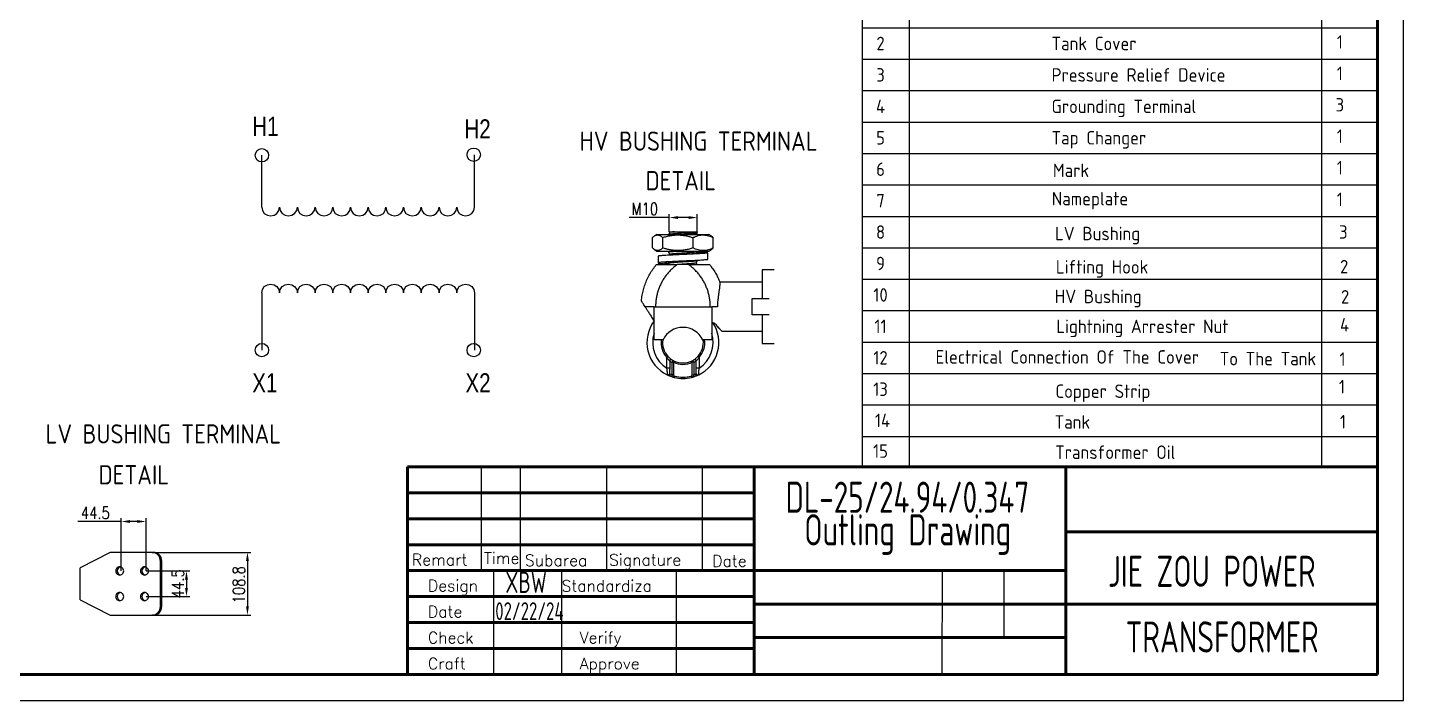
# Model space of a CAD drawing. Header units: millimetres. Extents: x 119255 to 140443, y -8485 to -5380.
# Drawn here: x 120655 to 123044, y -8474 to -7305 of the extents above; entities that cross this region are included whole.
import ezdxf
from ezdxf.enums import TextEntityAlignment as Align

# ---------------------------------------------------------------- set-up
doc = ezdxf.new("R2010")
doc.units = ezdxf.units.MM
doc.header["$LTSCALE"] = 3
for name, color, linetype in [('A', 3, 'Continuous'), ('S', 254, 'Continuous'), ('几何体', 7, 'Continuous')]:
    doc.layers.add(name, color=color, linetype=linetype)
doc.layers.add('标注、文本', color=3, linetype='Continuous', lineweight=25)
doc.layers.add('粗实线', color=4, linetype='Continuous', lineweight=53)
doc.styles.add('pdm', font='gbenor.shx', dxfattribs={"width": 0.8, "bigfont": 'gbhzfs.shx'})
doc.styles.add('ST_WIN', font='isocp2.shx', dxfattribs={"bigfont": 'hzdxfst.shx'})
doc.styles.get("Standard").update_dxf_attribs({"font": 'txt', "bigfont": 'gbcbig.shx'})
doc.styles.add('TH_GBDIM', font='romans.shx', dxfattribs={"width": 0.8, "bigfont": 'gbcbig.shx'})
doc.dimstyles.new('TH_GBDIM1', dxfattribs={"dimscale": 3, "dimtxt": 3.5, "dimasz": 2.5, "dimexe": 2, "dimexo": 0, "dimgap": 1.5, "dimtad": 1, "dimdec": 1, "dimzin": 0, "dimdsep": 46, "dimtxsty": 'TH_GBDIM', "dimcen": 2.5, "dimclrd": 3, "dimclre": 256, "dimclrt": 2, "dimadec": 0, "dimazin": 0, "dimtfac": 0.714286, "dimtdec": 1, "dimtmove": 0, "dimatfit": 3, "dimfxl": 0, "dimtzin": 0, "dimlwd": -1, "dimlwe": -1, "dimarcsym": 0})

# ---------------------------------------------------------------- blocks, each defined once
blk = doc.blocks.new('*D105')
at = {"layer": 'Defpoints', "color": 0}
for p in [(121769.1, -7635.2), (121769.1, -7659.8), (121817.7, -7659.8)]:
    blk.add_point(p, dxfattribs=at)
at = {"layer": '标注、文本', "color": 3}
for p, q in [((121769.1, -7635.2), (121699.5, -7635.2)), ((121802.7, -7635.2), (121784.1, -7635.2))]:
    blk.add_line(p, q, dxfattribs=at)
at = {"layer": '标注、文本'}
for p, q in [((121769.1, -7659.8), (121769.1, -7629.2)), ((121817.7, -7659.8), (121817.7, -7629.2))]:
    blk.add_line(p, q, dxfattribs=at)
at = {"layer": '标注、文本', "color": 3}
for points in [[(121784.1, -7632.7), (121784.1, -7637.7), (121769.1, -7635.2)], [(121802.7, -7632.7), (121802.7, -7637.7), (121817.7, -7635.2)]]:
    blk.add_solid(points, dxfattribs=at)
at = {"layer": '标注、文本', "color": 2, "insert": (121726.8, -7620.2), "char_height": 21, "attachment_point": 5, "style": 'TH_GBDIM'}
blk.add_mtext('M10', dxfattribs=at)
blk = doc.blocks.new('*D106')
at = {"layer": 'Defpoints', "color": 0}
for p in [(120871, -8216.9), (120871, -8325.8), (121036.7, -8325.8)]:
    blk.add_point(p, dxfattribs=at)
at = {"layer": '标注、文本'}
for p, q in [((120871, -8216.9), (121042.7, -8216.9)), ((120871, -8325.8), (121042.7, -8325.8))]:
    blk.add_line(p, q, dxfattribs=at)
at = {"layer": '标注、文本', "color": 3}
blk.add_line((121036.7, -8231.9), (121036.7, -8310.8), dxfattribs=at)
for points in [[(121034.2, -8231.9), (121039.2, -8231.9), (121036.7, -8216.9)], [(121034.2, -8310.8), (121039.2, -8310.8), (121036.7, -8325.8)]]:
    blk.add_solid(points, dxfattribs=at)
at = {"layer": '标注、文本', "color": 2, "insert": (121021.7, -8273.1), "char_height": 21, "attachment_point": 5, "rotation": 90, "style": 'TH_GBDIM'}
blk.add_mtext('108.8', dxfattribs=at)
blk = doc.blocks.new('*D107')
at = {"layer": 'Defpoints', "color": 0}
for p in [(120817.6, -8163.2), (120817.6, -8249.1), (120860.6, -8249.1)]:
    blk.add_point(p, dxfattribs=at)
at = {"layer": '标注、文本', "color": 3}
for p, q in [((120817.6, -8163.2), (120742.4, -8163.2)), ((120845.6, -8163.2), (120832.6, -8163.2))]:
    blk.add_line(p, q, dxfattribs=at)
at = {"layer": '标注、文本'}
for p, q in [((120817.6, -8249.1), (120817.6, -8157.2)), ((120860.6, -8249.1), (120860.6, -8157.2))]:
    blk.add_line(p, q, dxfattribs=at)
at = {"layer": '标注、文本', "color": 3}
for points in [[(120832.6, -8160.7), (120832.6, -8165.7), (120817.6, -8163.2)], [(120845.6, -8160.7), (120845.6, -8165.7), (120860.6, -8163.2)]]:
    blk.add_solid(points, dxfattribs=at)
at = {"layer": '标注、文本', "color": 2, "insert": (120772.5, -8148.2), "char_height": 21, "attachment_point": 5, "style": 'TH_GBDIM'}
blk.add_mtext('44.5', dxfattribs=at)
blk = doc.blocks.new('*D108')
at = {"layer": 'Defpoints', "color": 0}
for p in [(120860.6, -8249.1), (120860.6, -8293.6), (120930.8, -8293.6)]:
    blk.add_point(p, dxfattribs=at)
at = {"layer": '标注、文本'}
for p, q in [((120860.6, -8249.1), (120936.8, -8249.1)), ((120860.6, -8293.6), (120936.8, -8293.6))]:
    blk.add_line(p, q, dxfattribs=at)
at = {"layer": '标注、文本', "color": 3}
blk.add_line((120930.8, -8264.1), (120930.8, -8278.6), dxfattribs=at)
for points in [[(120928.3, -8264.1), (120933.3, -8264.1), (120930.8, -8249.1)], [(120928.3, -8278.6), (120933.3, -8278.6), (120930.8, -8293.6)]]:
    blk.add_solid(points, dxfattribs=at)
at = {"layer": '标注、文本', "color": 2, "insert": (120915.8, -8271.4), "char_height": 21, "attachment_point": 5, "rotation": 90, "style": 'TH_GBDIM'}
blk.add_mtext('44.5', dxfattribs=at)

msp = doc.modelspace()

# ---------------------------------------------------------------- linework, layer by layer
at = {"layer": 'A'}
for p, q in [((122104.89, -8068.17), (122104.89, -7141.71)), ((122999.1, -8015.29), (122999.1, -7141.71)), ((122186.64, -8068.17), (122186.64, -7196.31)), ((122902.48, -8068.17), (122902.48, -7196.31)), ((122104.89, -7305.5), (122999.1, -7305.5)), ((122104.89, -7360.1), (122999.1, -7360.1)), ((122104.89, -7414.7), (122999.1, -7414.7)), ((122104.89, -7469.3), (122999.1, -7469.3)), ((122104.89, -7469.3), (122999.1, -7469.3)), ((122104.89, -7523.9), (122999.1, -7523.9)), ((122104.89, -7523.9), (122999.1, -7523.9)), ((122104.89, -7578.5), (122999.1, -7578.5)), ((122104.89, -7633.1), (122999.1, -7633.1)), ((122167.29, -7687.7), (122999.1, -7687.7)), ((122167.29, -7742.29), (122999.1, -7742.29)), ((122167.29, -7796.89), (122999.1, -7796.89)), ((122167.29, -7851.49), (122999.1, -7851.49)), ((122167.29, -7906.09), (122999.1, -7906.09)), ((122104.89, -7960.69), (122999.1, -7960.69)), ((122104.89, -7960.69), (122999.1, -7960.69)), ((122104.89, -8015.29), (122999.1, -8015.29))]:
    msp.add_line(p, q, dxfattribs=at)
at = {"layer": 'S'}
for p, q in [((122104.89, -7687.7), (122167.29, -7687.7)), ((122104.89, -7742.29), (122167.29, -7742.29)), ((122104.89, -7796.89), (122167.29, -7796.89)), ((122104.89, -7851.49), (122167.29, -7851.49)), ((122104.89, -7906.09), (122167.29, -7906.09))]:
    msp.add_line(p, q, dxfattribs=at)
at = {"layer": '几何体'}
for p, q in [((121740.19, -7688.01), (121740.19, -7670.01)), ((121747.82, -7664.51), (121743.67, -7667.16)), ((121747.82, -7664.51), (121763.39, -7664.51)), ((121757.76, -7688.01), (121757.76, -7670.01)), ((121763.39, -7664.51), (121838.01, -7664.51)), ((121769.13, -7659.83), (121769.82, -7661.18)), ((121810.48, -7688.01), (121810.48, -7670.01)), ((121817.9, -7660.1), (121817.74, -7659.79)), ((121817.92, -7662.21), (121817.92, -7660.15)), ((121842.16, -7667.16), (121838.01, -7664.51)), ((121845.64, -7688.01), (121845.64, -7670.01)), ((121743.69, -7690.87), (121747.82, -7693.51)), ((121747.82, -7693.51), (121763.39, -7693.51)), ((121763.39, -7693.51), (121838.01, -7693.51)), ((121768, -7693.64), (121767.92, -7693.69)), ((121767.92, -7693.69), (121767.92, -7695.76)), ((121815.99, -7694.78), (121816.63, -7693.51)), ((121838.01, -7693.51), (121842.14, -7690.87)), ((121749.84, -7702.42), (121749.84, -7713.92)), ((121768.28, -7712.63), (121767.92, -7712.86)), ((121767.92, -7712.86), (121767.92, -7714.92)), ((121768.01, -7712.66), (121767.93, -7712.81)), ((121769.84, -7699.46), (121769.3, -7700.53)), ((121802.88, -7717.01), (121782.95, -7717.01)), ((121817.92, -7710.13), (121817.92, -7709.74)), ((121836, -7707.92), (121836, -7696.42)), ((121951.42, -7726.26), (121930.42, -7726.26)), ((121930.42, -7726.26), (121930.42, -7775.76)), ((121930.42, -7747.51), (121857.25, -7747.51)), ((121912.92, -7804.26), (121912.92, -7775.76)), ((121912.92, -7775.76), (121942.92, -7775.76)), ((121742.92, -7847.51), (121742.92, -7790.01)), ((121742.92, -7790.01), (121842.92, -7790.01)), ((121842.92, -7790.01), (121842.92, -7847.51)), ((121942.92, -7804.26), (121912.92, -7804.26)), ((121930.42, -7804.26), (121930.42, -7853.76)), ((121860.42, -7832.51), (121930.42, -7832.51)), ((121758.42, -7847.51), (121742.92, -7847.51)), ((121842.92, -7847.51), (121827.42, -7847.51)), ((121930.42, -7853.76), (121951.42, -7853.76)), ((121764.94, -7878.04), (121766.78, -7876.34)), ((121764.94, -7896.74), (121764.94, -7878.04)), ((121769.91, -7884.3), (121769.91, -7896.74)), ((121777.72, -7884.4), (121776.65, -7886.66)), ((121808.11, -7884.4), (121809.18, -7886.66)), ((121815.92, -7896.74), (121815.92, -7884.3)), ((121820.89, -7878.04), (121819.05, -7876.34)), ((121820.89, -7878.04), (121820.89, -7896.74)), ((121769.91, -7896.74), (121764.94, -7896.74)), ((121774.17, -7886.66), (121776.65, -7886.66)), ((121774.17, -7908.14), (121774.17, -7886.66)), ((121776.65, -7908.14), (121774.17, -7908.14)), ((121776.65, -7886.66), (121776.65, -7908.14)), ((121811.66, -7886.66), (121809.18, -7886.66)), ((121809.18, -7908.14), (121809.18, -7886.66)), ((121809.18, -7908.14), (121811.66, -7908.14)), ((121811.66, -7886.66), (121811.66, -7908.14)), ((121820.89, -7896.74), (121815.92, -7896.74)), ((121778.57, -7910.58), (121777.97, -7913.01)), ((121807.26, -7910.58), (121807.86, -7913.01)), ((120798.59, -8216.95), (120745.98, -8243.64)), ((120871.04, -8216.95), (120798.59, -8216.95)), ((120871.04, -8216.95), (120873.49, -8216.95)), ((120887.98, -8231.95), (120885.52, -8231.95)), ((120885.52, -8310.76), (120885.52, -8231.95)), ((120887.98, -8310.76), (120887.98, -8231.95)), ((120745.98, -8299.07), (120798.59, -8325.76)), ((120885.52, -8310.76), (120887.98, -8310.76)), ((120798.59, -8325.76), (120871.04, -8325.76)), ((120873.49, -8325.76), (120871.04, -8325.76))]:
    msp.add_line(p, q, dxfattribs=at)
at = {"layer": '几何体', "flags": 128}
for points in [[(120821.82, -8249.1), (120821.65, -8247.51), (120821.14, -8246), (120820.31, -8244.64), (120819.22, -8243.51), (120817.91, -8242.66), (120816.45, -8242.13), (120814.92, -8241.95), (120813.38, -8242.13), (120811.92, -8242.66), (120810.61, -8243.51), (120809.52, -8244.64), (120808.69, -8246), (120808.18, -8247.51), (120808.01, -8249.1), (120808.18, -8250.69), (120808.69, -8252.2), (120809.52, -8253.56), (120810.61, -8254.69), (120811.92, -8255.54), (120813.38, -8256.07), (120814.92, -8256.25), (120816.45, -8256.07), (120817.91, -8255.54), (120819.22, -8254.69), (120820.31, -8253.56), (120821.14, -8252.2), (120821.65, -8250.69), (120821.82, -8249.1)], [(120864.81, -8249.1), (120864.63, -8247.51), (120864.12, -8246), (120863.3, -8244.64), (120862.2, -8243.51), (120860.9, -8242.66), (120859.44, -8242.13), (120857.9, -8241.95), (120856.36, -8242.13), (120854.9, -8242.66), (120853.59, -8243.51), (120852.5, -8244.64), (120851.68, -8246), (120851.17, -8247.51), (120850.99, -8249.1), (120851.17, -8250.69), (120851.68, -8252.2), (120852.5, -8253.56), (120853.59, -8254.69), (120854.9, -8255.54), (120856.36, -8256.07), (120857.9, -8256.25), (120859.44, -8256.07), (120860.9, -8255.54), (120862.2, -8254.69), (120863.3, -8253.56), (120864.12, -8252.2), (120864.63, -8250.69), (120864.81, -8249.1)], [(120821.82, -8293.6), (120821.65, -8292.01), (120821.14, -8290.5), (120820.31, -8289.14), (120819.22, -8288.01), (120817.91, -8287.16), (120816.45, -8286.63), (120814.92, -8286.45), (120813.38, -8286.63), (120811.92, -8287.16), (120810.61, -8288.01), (120809.52, -8289.14), (120808.69, -8290.5), (120808.18, -8292.01), (120808.01, -8293.6), (120808.18, -8295.19), (120808.69, -8296.7), (120809.52, -8298.06), (120810.61, -8299.19), (120811.92, -8300.04), (120813.38, -8300.57), (120814.92, -8300.75), (120816.45, -8300.57), (120817.91, -8300.04), (120819.22, -8299.19), (120820.31, -8298.06), (120821.14, -8296.7), (120821.65, -8295.19), (120821.82, -8293.6)], [(120864.81, -8293.6), (120864.63, -8292.01), (120864.12, -8290.5), (120863.3, -8289.14), (120862.2, -8288.01), (120860.9, -8287.16), (120859.44, -8286.63), (120857.9, -8286.45), (120856.36, -8286.63), (120854.9, -8287.16), (120853.59, -8288.01), (120852.5, -8289.14), (120851.68, -8290.5), (120851.17, -8292.01), (120850.99, -8293.6), (120851.17, -8295.19), (120851.68, -8296.7), (120852.5, -8298.06), (120853.59, -8299.19), (120854.9, -8300.04), (120856.36, -8300.57), (120857.9, -8300.75), (120859.44, -8300.57), (120860.9, -8300.04), (120862.2, -8299.19), (120863.3, -8298.06), (120864.12, -8296.7), (120864.63, -8295.19), (120864.81, -8293.6)]]:
    msp.add_lwpolyline(points, dxfattribs=at)
at = {"layer": '几何体'}
for centre, radius, start, end in [((121792.92, -7852.32), 62.5, 143.18845, 243.95104), ((121792.92, -7852.32), 52.5, 162.24721, 237.80102), ((121792.92, -7864.44), 38.43, 26.13864, 153.86136), ((121792.92, -7852.32), 62.5, 296.04896, 33.63315), ((121792.92, -7852.32), 52.5, 302.19898, 17.75279), ((121792.92, -7852.32), 38, 172.7311, 222.59215), ((121792.92, -7852.32), 35.5, 172.21614, 222.59215), ((121792.92, -7852.32), 35.5, 317.40785, 7.78386), ((121792.92, -7852.32), 38, 317.40785, 7.2689), ((121772.41, -7884.31), 2.5, 57.73446, 179.77206), ((121790.43, -7852.32), 38, 237.31442, 244.66198), ((121792.92, -7852.32), 35.5, 237.31442, 244.66198), ((121776.67, -7886.67), 2.5, 64.99822, 179.88624), ((121792.92, -7852.32), 35.5, 244.66198, 295.33802), ((121792.92, -7852.32), 35.5, 295.33802, 302.68558), ((121809.16, -7886.67), 2.5, 0.11376, 115.00178), ((121795.4, -7852.32), 38, 295.33802, 302.68558), ((121813.42, -7884.31), 2.5, 0.22794, 122.26554), ((121774.55, -7906.84), 4.97, 179.62661, 251.26159), ((121787.95, -7852.32), 57.5, 251.37758, 256.13637), ((121792.92, -7852.32), 38, 244.66198, 295.33802), ((121797.89, -7852.32), 57.5, 283.86363, 288.62242), ((121811.28, -7906.84), 4.97, 288.73841, 0.37339), ((121792.92, -7852.32), 62.5, 251.37758, 256.16785), ((121792.92, -7852.32), 62.5, 256.16785, 283.83215), ((121792.92, -7852.32), 60, 256.16785, 283.83215), ((121792.92, -7852.32), 62.5, 283.83215, 288.62242), ((120870.78, -8231.7), 14.75, 359.02424, 88.98981), ((120873.23, -8231.7), 14.75, 359.02424, 88.98981), ((120817.6, -8249.1), 7.19, 101.71697, 258.28303), ((120860.59, -8249.1), 7.19, 101.71698, 258.28302), ((120817.6, -8293.6), 7.19, 101.71698, 258.28302), ((120860.59, -8293.6), 7.19, 101.71697, 258.28303), ((120870.78, -8311.01), 14.75, 271.01019, 0.97576), ((120873.23, -8311.01), 14.75, 271.01019, 0.97576)]:
    msp.add_arc(centre, radius, start, end, dxfattribs=at)
for points, knots in [([(121740.19, -7670.01), (121740.96, -7669.31), (121742.48, -7667.9), (121744.85, -7666.38), (121747.27, -7665.47), (121749.58, -7665.32), (121751.75, -7665.82), (121753.77, -7666.78), (121755.78, -7668.17), (121757.1, -7669.4), (121757.76, -7670.01)], [0, 0, 0, 0, 0.1336425, 0.2672363, 0.4045834, 0.541898, 0.6551992, 0.7685228, 0.884248, 1, 1, 1, 1]), ([(121757.76, -7670.01), (121760.05, -7669.31), (121764.63, -7667.9), (121771.73, -7666.38), (121778.99, -7665.47), (121785.95, -7665.32), (121792.45, -7665.82), (121798.51, -7666.78), (121804.54, -7668.17), (121808.5, -7669.4), (121810.48, -7670.01)], [0, 0, 0, 0, 0.1336425, 0.2672363, 0.4045834, 0.541898, 0.6551992, 0.7685228, 0.884248, 1, 1, 1, 1]), ([(121769.84, -7661.13), (121769.52, -7661.76), (121768.95, -7662.88), (121768.38, -7664.01), (121768.12, -7664.51)], [0, 0, 0, 0, 0.5567059, 1, 1, 1, 1]), ([(121817.83, -7660.1), (121817.86, -7660.12), (121818.09, -7660.24), (121817.53, -7660.46), (121816.18, -7660.75), (121813.83, -7661.05), (121810.71, -7661.36), (121806.9, -7661.65), (121802.55, -7661.95), (121797.82, -7662.25), (121792.92, -7662.55), (121788.01, -7662.84), (121783.28, -7663.15), (121778.94, -7663.45), (121775.12, -7663.74), (121772.02, -7664.05), (121769.93, -7664.31), (121769.27, -7664.46), (121769.03, -7664.51)], [0, 0, 0, 0, 0.011339, 0.0796235, 0.1469262, 0.2150508, 0.2834423, 0.3508608, 0.4187734, 0.4872185, 0.554868, 0.6225175, 0.6909627, 0.7588753, 0.8262938, 0.8946853, 0.9628099, 1, 1, 1, 1]), ([(121769.15, -7659.82), (121769.2, -7659.82), (121769.3, -7659.82), (121770.29, -7659.82), (121771.88, -7659.82), (121774.11, -7659.82), (121776.37, -7659.82), (121777.94, -7659.82), (121778.45, -7659.82)], [0, 0, 0, 0, 0.1744692, 0.3563639, 0.5436027, 0.7238546, 0.9094639, 1, 1, 1, 1]), ([(121778.45, -7659.82), (121777.83, -7659.87), (121776.05, -7660.03), (121773.59, -7660.29), (121771.46, -7660.59), (121770.15, -7660.86), (121769.98, -7661.05), (121769.91, -7661.13)], [0, 0, 0, 0, 0.1252265, 0.3553335, 0.5845415, 0.8109807, 1, 1, 1, 1]), ([(121778.45, -7659.82), (121779.47, -7659.82), (121781.53, -7659.82), (121785.07, -7659.82), (121788.85, -7659.82), (121792.74, -7659.82), (121796.69, -7659.82), (121800.57, -7659.82), (121804.31, -7659.82), (121807.75, -7659.82), (121810.82, -7659.82), (121813.41, -7659.82), (121815.49, -7659.82), (121816.91, -7659.82), (121817.69, -7659.82), (121817.68, -7659.82), (121817.68, -7659.82)], [0, 0, 0, 0, 0.0706046, 0.1432471, 0.2138466, 0.2864695, 0.3574563, 0.4304155, 0.5028638, 0.57741, 0.6500154, 0.7246462, 0.7986045, 0.8747015, 0.9489552, 1, 1, 1, 1]), ([(121817.84, -7662.26), (121817.76, -7662.35), (121817.58, -7662.54), (121816.15, -7662.81), (121813.84, -7663.11), (121810.71, -7663.42), (121806.9, -7663.71), (121802.55, -7664.01), (121798.36, -7664.28), (121795.63, -7664.45), (121794.55, -7664.51)], [0, 0, 0, 0, 0.1129869, 0.2449351, 0.3784947, 0.5125774, 0.6447526, 0.7778965, 0.9120844, 1, 1, 1, 1]), ([(121810.48, -7670.01), (121811.98, -7669.32), (121814.93, -7667.96), (121819.41, -7666.5), (121823.93, -7665.57), (121828.54, -7665.3), (121833.06, -7665.7), (121837.41, -7666.71), (121841.57, -7668.12), (121844.28, -7669.38), (121845.64, -7670.01)], [0, 0, 0, 0, 0.1314085, 0.257448, 0.383446, 0.5134136, 0.643385, 0.7621543, 0.8811202, 1, 1, 1, 1]), ([(121816.76, -7664.51), (121816.82, -7664.39), (121817.2, -7663.64), (121817.59, -7662.89), (121817.9, -7662.26)], [0, 0, 0, 0, 0.1627992, 1, 1, 1, 1]), ([(121845.64, -7670.01), (121844.88, -7669.29), (121843.72, -7668.18), (121842.53, -7667.46), (121842.12, -7667.22)], [0, 0, 0, 0, 0.6559929, 1, 1, 1, 1]), ([(121757.76, -7688.01), (121757, -7688.71), (121755.47, -7690.12), (121753.1, -7691.64), (121750.68, -7692.55), (121748.37, -7692.7), (121746.2, -7692.2), (121744.18, -7691.24), (121742.17, -7689.85), (121740.85, -7688.62), (121740.19, -7688.01)], [0, 0, 0, 0, 0.1336425, 0.2672363, 0.4045834, 0.541898, 0.6551992, 0.7685228, 0.884248, 1, 1, 1, 1]), ([(121810.48, -7688.01), (121808.19, -7688.71), (121803.61, -7690.12), (121796.51, -7691.64), (121789.25, -7692.55), (121782.29, -7692.7), (121775.79, -7692.2), (121769.73, -7691.24), (121763.71, -7689.85), (121759.74, -7688.62), (121757.76, -7688.01)], [0, 0, 0, 0, 0.1336425, 0.2672363, 0.4045834, 0.541898, 0.6551992, 0.7685228, 0.884248, 1, 1, 1, 1]), ([(121790.45, -7693.51), (121789.65, -7693.56), (121787.2, -7693.71), (121783.29, -7693.96), (121778.94, -7694.26), (121775.12, -7694.55), (121772, -7694.86), (121769.66, -7695.16), (121768.3, -7695.45), (121767.75, -7695.67), (121767.96, -7695.79), (121767.99, -7695.8)], [0, 0, 0, 0, 0.06396167, 0.19564291, 0.3262997, 0.45600579, 0.58758386, 0.71864851, 0.84813187, 0.97950409, 1, 1, 1, 1]), ([(121845.64, -7688.01), (121844.28, -7688.64), (121841.57, -7689.9), (121837.41, -7691.32), (121833.11, -7692.31), (121828.69, -7692.71), (121824.13, -7692.48), (121819.55, -7691.57), (121814.97, -7690.08), (121811.98, -7688.7), (121810.48, -7688.01)], [0, 0, 0, 0, 0.1188795, 0.2378452, 0.3566142, 0.4824661, 0.6083134, 0.7384292, 0.8685918, 1, 1, 1, 1]), ([(121842.12, -7690.84), (121842.63, -7690.51), (121843.82, -7689.73), (121844.98, -7688.63), (121845.64, -7688.01)], [0, 0, 0, 0, 0.4297346, 1, 1, 1, 1]), ([(121720.85, -7780.02), (121721.22, -7776.75), (121721.95, -7770.22), (121724.11, -7760.6), (121727.04, -7751.17), (121730.78, -7742.02), (121735.3, -7733.22), (121740.53, -7724.8), (121744.6, -7719.61), (121746.63, -7717.01)], [0, 0, 0, 0, 0.1425337, 0.2850681, 0.4276034, 0.5707028, 0.7138014, 0.8569007, 1, 1, 1, 1]), ([(121782.95, -7717.01), (121781.06, -7718.43), (121777.28, -7721.27), (121772.05, -7726.1), (121767.18, -7731.29), (121762.74, -7736.86), (121758.76, -7742.75), (121755.27, -7748.92), (121752.28, -7755.35), (121749.8, -7762.02), (121747.86, -7768.87), (121746.46, -7775.86), (121745.58, -7782.92), (121745.47, -7787.65), (121745.42, -7790.01)], [0, 0, 0, 0, 0.0832172, 0.1663847, 0.2500233, 0.3337131, 0.4168632, 0.4999998, 0.583099, 0.6662492, 0.7499764, 0.8335965, 0.916764, 1, 1, 1, 1]), ([(121746.65, -7717.01), (121746.68, -7717.01), (121746.72, -7717.01), (121747.1, -7717.01), (121747.71, -7717.01), (121748.53, -7717.01), (121749.51, -7717.01), (121750.61, -7717.01), (121751.88, -7717.01), (121753.31, -7717.01), (121755.12, -7717.01), (121757.39, -7717.01), (121760.2, -7717.01), (121763.29, -7717.01), (121766.68, -7717.01), (121770.37, -7717.01), (121774.36, -7717.01), (121778.58, -7717.01), (121781.48, -7717.01), (121782.95, -7717.01)], [0, 0, 0, 0, 0.0632213, 0.1255669, 0.1872543, 0.2485081, 0.3011813, 0.3523364, 0.402151, 0.4508173, 0.4985414, 0.5649917, 0.6283598, 0.6894952, 0.7493425, 0.8108636, 0.8723314, 0.934986, 1, 1, 1, 1]), ([(121835.88, -7707.92), (121835.92, -7707.95), (121836.06, -7708.08), (121835.22, -7708.32), (121833.39, -7708.61), (121830.49, -7708.9), (121826.67, -7709.21), (121822.01, -7709.52), (121816.65, -7709.81), (121810.72, -7710.1), (121804.32, -7710.41), (121797.63, -7710.72), (121790.86, -7711.01), (121784.14, -7711.3), (121777.61, -7711.61), (121771.46, -7711.92), (121765.86, -7712.21), (121760.92, -7712.5), (121756.75, -7712.81), (121753.48, -7713.12), (121751.19, -7713.41), (121749.92, -7713.7), (121749.71, -7714.01), (121750.56, -7714.32), (121752.46, -7714.61), (121755.34, -7714.9), (121759.18, -7715.21), (121763.51, -7715.5), (121766.84, -7715.68), (121768.33, -7715.76)], [0, 0, 0, 0, 0.0117613, 0.0502697, 0.0883021, 0.1263345, 0.1648429, 0.2033512, 0.2413836, 0.279416, 0.3179244, 0.3564328, 0.3944652, 0.4324976, 0.471006, 0.5095144, 0.5475468, 0.5855792, 0.6240876, 0.6625959, 0.7006283, 0.7386608, 0.7771691, 0.8156775, 0.8537099, 0.8917423, 0.9302507, 0.9687591, 1, 1, 1, 1]), ([(121816.13, -7694.51), (121817.4, -7694.58), (121820.55, -7694.74), (121824.9, -7695), (121829.08, -7695.31), (121832.35, -7695.62), (121834.64, -7695.91), (121835.91, -7696.2), (121836.13, -7696.51), (121835.27, -7696.82), (121833.37, -7697.11), (121830.49, -7697.4), (121826.67, -7697.71), (121822.01, -7698.02), (121816.65, -7698.31), (121810.72, -7698.6), (121804.32, -7698.91), (121797.63, -7699.22), (121790.86, -7699.51), (121784.14, -7699.8), (121777.61, -7700.11), (121771.46, -7700.42), (121765.86, -7700.71), (121760.92, -7701), (121756.75, -7701.31), (121753.47, -7701.62), (121751.21, -7701.91), (121749.97, -7702.17), (121749.96, -7702.35), (121749.95, -7702.42)], [0, 0, 0, 0, 0.0253748, 0.0630724, 0.1012418, 0.1394111, 0.1771087, 0.2148063, 0.2529757, 0.291145, 0.3288426, 0.3665402, 0.4047095, 0.4428789, 0.4805765, 0.5182741, 0.5564434, 0.5946128, 0.6323104, 0.6700079, 0.7081773, 0.7463467, 0.7840442, 0.8217418, 0.8599112, 0.8980805, 0.9357781, 0.9734757, 1, 1, 1, 1]), ([(121792.87, -7710.92), (121792.39, -7710.95), (121790.26, -7711.08), (121786.48, -7711.3), (121781.7, -7711.61), (121777.19, -7711.92), (121773.08, -7712.21), (121769.46, -7712.5), (121766.41, -7712.81), (121764.01, -7713.12), (121762.33, -7713.41), (121761.4, -7713.7), (121761.24, -7714.01), (121761.87, -7714.32), (121763.27, -7714.61), (121765.28, -7714.9), (121767.14, -7715.09), (121768.04, -7715.18)], [0, 0, 0, 0, 0.0206777, 0.0906243, 0.1614492, 0.2322742, 0.3022208, 0.3721675, 0.4429924, 0.5138174, 0.583764, 0.6537106, 0.7245356, 0.7953606, 0.8653072, 0.9352538, 1, 1, 1, 1]), ([(121817.92, -7710.13), (121817.82, -7710.23), (121817.64, -7710.44), (121816.15, -7710.73), (121813.84, -7711.03), (121810.71, -7711.33), (121806.9, -7711.63), (121802.55, -7711.92), (121797.82, -7712.23), (121792.92, -7712.53), (121788.01, -7712.82), (121783.28, -7713.13), (121778.94, -7713.43), (121775.12, -7713.72), (121772, -7714.03), (121769.66, -7714.33), (121768.3, -7714.62), (121767.75, -7714.84), (121767.96, -7714.95), (121767.99, -7714.97)], [0, 0, 0, 0, 0.0622062, 0.1235181, 0.1855787, 0.2478824, 0.3092997, 0.3711672, 0.4335197, 0.4951475, 0.5567752, 0.6191278, 0.6809953, 0.7424126, 0.8047163, 0.8667769, 0.9280887, 0.990295, 1, 1, 1, 1]), ([(121767.93, -7695.8), (121768.25, -7696.43), (121768.88, -7697.67), (121769.51, -7698.91), (121769.82, -7699.52)], [0, 0, 0, 0, 0.50694105, 1, 1, 1, 1]), ([(121767.93, -7714.97), (121768.25, -7715.6), (121768.59, -7716.28), (121768.94, -7716.96), (121768.97, -7717.01)], [0, 0, 0, 0, 0.92269038, 1, 1, 1, 1]), ([(121815.93, -7694.78), (121815.85, -7694.86), (121815.68, -7695.05), (121814.37, -7695.32), (121812.24, -7695.62), (121809.34, -7695.93), (121805.83, -7696.22), (121801.81, -7696.52), (121797.45, -7696.83), (121793.12, -7697.11), (121789.01, -7697.37), (121785.2, -7697.64), (121781.63, -7697.9), (121778.77, -7698.12), (121776.06, -7698.36), (121773.59, -7698.62), (121771.47, -7698.92), (121770.15, -7699.19), (121769.98, -7699.38), (121769.91, -7699.46)], [0, 0, 0, 0, 0.0534828, 0.1167547, 0.1808002, 0.2450969, 0.3084777, 0.3723236, 0.4366708, 0.500269, 0.5550889, 0.6105938, 0.6659809, 0.7205791, 0.75557, 0.8198667, 0.8839122, 0.9471841, 1, 1, 1, 1]), ([(121815.93, -7713.94), (121815.85, -7714.03), (121815.68, -7714.21), (121814.37, -7714.49), (121812.24, -7714.79), (121809.34, -7715.1), (121805.83, -7715.39), (121801.81, -7715.69), (121797.45, -7715.99), (121793.12, -7716.27), (121789.02, -7716.54), (121785.89, -7716.76), (121784.18, -7716.88), (121783.66, -7716.92)], [0, 0, 0, 0, 0.0842117, 0.1838367, 0.2846799, 0.3859187, 0.4857153, 0.5862443, 0.6875625, 0.7877015, 0.8740184, 0.961414, 1, 1, 1, 1]), ([(121792.53, -7710.94), (121792.51, -7710.94), (121792.47, -7710.94), (121792.73, -7710.93), (121792.92, -7710.92)], [0, 0, 0, 0, 0.2579346, 1, 1, 1, 1]), ([(121816.15, -7695), (121816.19, -7695), (121817.44, -7695.1), (121819.39, -7695.31), (121821.84, -7695.62), (121823.5, -7695.91), (121824.44, -7696.2), (121824.59, -7696.51), (121823.96, -7696.82), (121822.57, -7697.11), (121820.46, -7697.4), (121817.66, -7697.71), (121814.24, -7698.02), (121810.32, -7698.31), (121805.96, -7698.6), (121801.27, -7698.91), (121796.85, -7699.19), (121794.03, -7699.35), (121792.87, -7699.42)], [0, 0, 0, 0, 0.00198403, 0.07024202, 0.13850001, 0.20591148, 0.27332294, 0.34158093, 0.40983892, 0.47725039, 0.54466185, 0.61291985, 0.68117784, 0.7485893, 0.81600077, 0.88425876, 0.95251675, 1, 1, 1, 1]), ([(121840.41, -7790.01), (121840.36, -7787.65), (121840.25, -7782.92), (121839.37, -7775.86), (121837.97, -7768.88), (121836.03, -7762.02), (121833.56, -7755.36), (121830.57, -7748.93), (121827.08, -7742.75), (121823.1, -7736.86), (121818.65, -7731.3), (121813.78, -7726.1), (121808.55, -7721.27), (121804.77, -7718.43), (121802.88, -7717.01)], [0, 0, 0, 0, 0.0832172, 0.1663848, 0.2500232, 0.3337131, 0.4168633, 0.4999998, 0.583099, 0.6662492, 0.7499764, 0.8335965, 0.9167641, 1, 1, 1, 1]), ([(121802.88, -7717.01), (121804.35, -7717.01), (121807.24, -7717.01), (121811.45, -7717.01), (121815.43, -7717.01), (121819.12, -7717.01), (121822.5, -7717.01), (121825.23, -7717.01), (121827.43, -7717.01), (121829.22, -7717.01), (121831.06, -7717.01), (121832.87, -7717.01), (121834.59, -7717.01), (121836.05, -7717.01), (121837.59, -7717.01), (121838.9, -7717.01), (121839.09, -7717.01), (121839.18, -7717.01)], [0, 0, 0, 0, 0.0648469, 0.12735777, 0.18869577, 0.25009077, 0.30975052, 0.37071365, 0.41256114, 0.45566254, 0.500252, 0.5598657, 0.62106032, 0.68422791, 0.74972513, 0.87348858, 1, 1, 1, 1]), ([(121815.99, -7713.94), (121816.31, -7713.32), (121816.95, -7712.06), (121817.59, -7710.81), (121817.9, -7710.18)], [0, 0, 0, 0, 0.4999979, 1, 1, 1, 1]), ([(121817.54, -7697.71), (121817.34, -7697.33), (121816.83, -7696.33), (121816.33, -7695.33), (121816.02, -7694.73)], [0, 0, 0, 0, 0.3880679, 1, 1, 1, 1]), ([(121817.6, -7717.01), (121817.38, -7716.58), (121816.86, -7715.54), (121816.33, -7714.5), (121816.02, -7713.89)], [0, 0, 0, 0, 0.4138802, 1, 1, 1, 1]), ([(121839.2, -7717.01), (121841.04, -7719.34), (121844.71, -7724), (121849.5, -7731.51), (121853.78, -7739.32), (121856.1, -7744.78), (121857.25, -7747.51)], [0, 0, 0, 0, 0.2500003, 0.500001, 0.7500005, 1, 1, 1, 1]), ([(121857.25, -7747.51), (121857.24, -7747.6), (121857.23, -7747.79), (121857.1, -7749.36), (121856.9, -7751.52), (121856.66, -7753.86), (121856.36, -7756.53), (121855.98, -7759.68), (121855.51, -7763.23), (121854.99, -7767.03), (121854.42, -7771.18), (121853.85, -7775.56), (121853.39, -7779.6), (121852.96, -7784.43), (121852.89, -7788.14), (121852.86, -7790.01)], [0, 0, 0, 0, 0.0955659, 0.1934007, 0.2985319, 0.3526775, 0.4068231, 0.5117469, 0.5657671, 0.6197879, 0.7252207, 0.7794712, 0.8337198, 0.9160564, 1, 1, 1, 1]), ([(121727.16, -7790.01), (121726.5, -7788.96), (121725.16, -7786.83), (121723.5, -7784.21), (121722.16, -7782.07), (121721.34, -7780.79), (121720.93, -7780.13), (121720.89, -7780.06), (121720.86, -7780.02)], [0, 0, 0, 0, 0.16217366, 0.32755786, 0.5234252, 0.72325151, 0.86109307, 1, 1, 1, 1]), ([(121742.92, -7790.01), (121742.55, -7790.01), (121741.77, -7790.01), (121740.6, -7790.01), (121739.42, -7790.01), (121738.14, -7790.01), (121736.77, -7790.01), (121735.33, -7790.01), (121733.93, -7790.01), (121731.95, -7790.01), (121729.52, -7790.01), (121727.97, -7790.01), (121727.16, -7790.01)], [0, 0, 0, 0, 0.0501892, 0.1052906, 0.1618438, 0.2202446, 0.2975432, 0.3779347, 0.4620333, 0.5503755, 0.7656375, 1, 1, 1, 1]), ([(121727.16, -7790.01), (121728.02, -7791.37), (121729.75, -7794.12), (121732.37, -7798.27), (121734.68, -7801.95), (121736.61, -7805.01), (121738.63, -7808.21), (121740.74, -7811.56), (121742.18, -7813.85), (121742.92, -7815.01)], [0, 0, 0, 0, 0.2029241, 0.4104076, 0.5255073, 0.6406021, 0.7592534, 0.8779025, 1, 1, 1, 1]), ([(121852.86, -7790.01), (121852.12, -7790.01), (121850.64, -7790.01), (121848.26, -7790.01), (121845.87, -7790.01), (121844.13, -7790.01), (121843.13, -7790.01), (121842.92, -7790.01)], [0, 0, 0, 0, 0.2674046, 0.5399316, 0.7407656, 0.9464155, 1, 1, 1, 1]), ([(121842.92, -7817.4), (121843.79, -7817.48), (121845.53, -7817.66), (121847.61, -7818.68), (121849.2, -7819.81), (121850.33, -7820.87), (121850.91, -7821.57), (121851.15, -7821.87)], [0, 0, 0, 0, 0.2414034, 0.4809203, 0.6697308, 0.8588149, 1, 1, 1, 1]), ([(121860.42, -7832.51), (121860.38, -7832.47), (121860.3, -7832.39), (121859.57, -7831.66), (121858.21, -7830.28), (121856.16, -7828.06), (121853.74, -7825.32), (121852, -7823.08), (121851.12, -7821.96)], [0, 0, 0, 0, 0.1303548, 0.2632452, 0.4465363, 0.6349471, 0.8160864, 1, 1, 1, 1]), ([(121851.15, -7821.87), (121851.77, -7822.67), (121853.01, -7824.25), (121854.79, -7826.35), (121856.43, -7828.24), (121857.83, -7829.77), (121858.94, -7830.96), (121859.75, -7831.82), (121860.31, -7832.39), (121860.38, -7832.47), (121860.42, -7832.51)], [0, 0, 0, 0, 0.1278984, 0.2557769, 0.3879285, 0.5200354, 0.6360746, 0.7534391, 0.8757131, 1, 1, 1, 1]), ([(121769.91, -7884.3), (121769.81, -7884.2), (121769.6, -7884), (121768.78, -7883.16), (121767.58, -7881.81), (121766.22, -7880.04), (121765.33, -7878.64), (121764.94, -7878.04)], [0, 0, 0, 0, 0.1542537, 0.3161539, 0.4992759, 0.7831329, 1, 1, 1, 1]), ([(121766.78, -7876.34), (121767.33, -7876.91), (121768.25, -7877.88), (121769.6, -7879.1), (121770.91, -7880.19), (121772.21, -7881.17), (121773.33, -7881.93), (121773.61, -7882.11), (121773.75, -7882.2)], [0, 0, 0, 0, 0.1909457, 0.3233419, 0.4555706, 0.6406867, 0.8185547, 1, 1, 1, 1]), ([(121812.09, -7882.2), (121812.13, -7882.17), (121812.28, -7882.07), (121813.02, -7881.59), (121814.57, -7880.48), (121816.28, -7879.08), (121817.83, -7877.64), (121818.64, -7876.77), (121819.05, -7876.34)], [0, 0, 0, 0, 0.07013305, 0.27621219, 0.476705, 0.71243333, 0.8561312, 1, 1, 1, 1]), ([(121820.89, -7878.04), (121820.31, -7878.93), (121819.28, -7880.52), (121817.76, -7882.39), (121816.7, -7883.54), (121816.2, -7884.03), (121816, -7884.23), (121815.95, -7884.27), (121815.92, -7884.3)], [0, 0, 0, 0, 0.3224126, 0.5691307, 0.7605823, 0.8991608, 0.9412114, 1, 1, 1, 1]), ([(121765.47, -7908.47), (121765.54, -7908.48), (121765.69, -7908.51), (121765.86, -7908.19), (121766.03, -7907.42), (121766.07, -7906.32), (121766.03, -7904.86), (121765.94, -7903.47), (121765.79, -7902.09), (121765.61, -7900.62), (121765.38, -7899.06), (121765.09, -7897.52), (121764.94, -7896.74)], [0, 0, 0, 0, 0.08367067, 0.1745007, 0.26533892, 0.44011004, 0.47421985, 0.59895798, 0.72392292, 0.73029817, 0.86506002, 1, 1, 1, 1]), ([(121765.47, -7908.47), (121765.48, -7908.47), (121765.59, -7908.53), (121766.17, -7908.75), (121767.3, -7908.69), (121768.84, -7907.91), (121769.35, -7907.16), (121769.59, -7906.81)], [0, 0, 0, 0, 0.00370978, 0.07523613, 0.36558551, 0.69956339, 1, 1, 1, 1]), ([(121772.96, -7911.55), (121772.8, -7911.49), (121772.5, -7911.39), (121771.48, -7911.03), (121770.16, -7910.54), (121768.46, -7909.85), (121766.85, -7909.13), (121765.77, -7908.61), (121765.48, -7908.48), (121765.47, -7908.47)], [0, 0, 0, 0, 0.1822175, 0.3645988, 0.5342072, 0.7039196, 0.9228217, 0.9968471, 1, 1, 1, 1]), ([(121769.91, -7896.74), (121769.91, -7897.77), (121769.9, -7899.86), (121769.82, -7902.6), (121769.71, -7904.94), (121769.63, -7906.18), (121769.59, -7906.81)], [0, 0, 0, 0, 0.2897345, 0.5872351, 0.7917695, 1, 1, 1, 1]), ([(121777.97, -7913.01), (121777.46, -7912.83), (121776.42, -7912.47), (121775.19, -7911.31), (121774.33, -7909.83), (121774.22, -7908.7), (121774.17, -7908.14)], [0, 0, 0, 0, 0.2424251, 0.4952663, 0.7474267, 1, 1, 1, 1]), ([(121776.65, -7908.14), (121776.68, -7908.42), (121776.74, -7908.99), (121777.17, -7909.73), (121777.79, -7910.31), (121778.32, -7910.49), (121778.57, -7910.58)], [0, 0, 0, 0, 0.2520437, 0.5040461, 0.7571208, 1, 1, 1, 1]), ([(121807.26, -7910.58), (121807.53, -7910.48), (121808.07, -7910.29), (121808.7, -7909.69), (121809.1, -7908.95), (121809.15, -7908.4), (121809.18, -7908.14)], [0, 0, 0, 0, 0.2553798, 0.5107858, 0.7654295, 1, 1, 1, 1]), ([(121811.66, -7908.14), (121811.62, -7908.67), (121811.52, -7909.75), (121810.71, -7911.23), (121809.47, -7912.44), (121808.39, -7912.82), (121807.86, -7913.01)], [0, 0, 0, 0, 0.2350736, 0.4899042, 0.7450938, 1, 1, 1, 1]), ([(121820.36, -7908.47), (121820.35, -7908.48), (121820.07, -7908.61), (121818.98, -7909.13), (121817.37, -7909.85), (121815.67, -7910.54), (121814.36, -7911.03), (121813.34, -7911.39), (121813.03, -7911.49), (121812.87, -7911.55)], [0, 0, 0, 0, 0.0031529, 0.0771783, 0.2960804, 0.4657928, 0.6354012, 0.8177825, 1, 1, 1, 1]), ([(121816.25, -7906.81), (121816.2, -7906.19), (121816.12, -7904.95), (121816.02, -7902.63), (121815.94, -7899.89), (121815.93, -7897.8), (121815.92, -7896.74)], [0, 0, 0, 0, 0.2044583, 0.4127639, 0.7022418, 1, 1, 1, 1]), ([(121816.25, -7906.81), (121816.49, -7907.16), (121816.99, -7907.91), (121818.54, -7908.69), (121819.66, -7908.75), (121820.24, -7908.53), (121820.36, -7908.47), (121820.36, -7908.47)], [0, 0, 0, 0, 0.3004366, 0.6344145, 0.9247639, 0.9962902, 1, 1, 1, 1]), ([(121820.89, -7896.74), (121820.75, -7897.52), (121820.46, -7899.06), (121820.1, -7901.48), (121819.88, -7903.59), (121819.76, -7905.61), (121819.78, -7906.83), (121819.87, -7907.7), (121819.97, -7908.19), (121820.14, -7908.51), (121820.29, -7908.48), (121820.36, -7908.47)], [0, 0, 0, 0, 0.1349241, 0.2696702, 0.4285039, 0.5256665, 0.6908906, 0.7346922, 0.8255198, 0.9163391, 1, 1, 1, 1])]:
    msp.add_open_spline(points, degree=3, knots=knots, dxfattribs=at)
at = {"layer": '标注、文本'}
for p, q in [((123044.2, -8474.14), (123044.2, -5794.75)), ((121431.1, -7616.99), (121431.1, -7525.99)), ((121061.71, -7616.99), (121061.71, -7527.02)), ((121061.71, -7765.97), (121061.71, -7865.39)), ((121431.1, -7765.97), (121431.1, -7865.39)), ((121442.3, -8068.17), (121442.3, -8248.6)), ((121510.55, -8068.17), (121510.55, -8248.6)), ((121660.3, -8068.17), (121660.3, -8248.6)), ((121826.3, -8068.17), (121826.3, -8248.6)), ((120745.98, -8299.07), (120745.98, -8243.64)), ((121463.89, -8248.6), (121463.89, -8429.03)), ((121582.12, -8248.6), (121582.12, -8429.03)), ((121781.19, -8248.6), (121781.19, -8429.03)), ((122242.86, -8248.6), (122242.69, -8429.03)), ((122350.33, -8248.6), (122350.33, -8364.7)), ((119255.17, -8474.14), (123044.2, -8474.14))]:
    msp.add_line(p, q, dxfattribs=at)
for points in [[(121061.71, -7616.99), (121062.92, -7623.04), (121065.95, -7627.87), (121071.39, -7630.9), (121076.83, -7632.1), (121082.87, -7630.9), (121087.71, -7627.87), (121091.34, -7623.04), (121092.55, -7616.99)], [(121092.55, -7616.99), (121093.75, -7623.04), (121096.78, -7627.87), (121102.22, -7630.9), (121107.66, -7632.1), (121113.7, -7630.9), (121118.54, -7627.87), (121122.17, -7623.04), (121123.38, -7616.99)], [(121123.38, -7616.99), (121124.59, -7623.04), (121127.61, -7627.87), (121133.05, -7630.9), (121138.49, -7632.1), (121144.54, -7630.9), (121149.37, -7627.87), (121153, -7623.04), (121154.21, -7616.99)], [(121154.21, -7616.99), (121155.42, -7623.04), (121159.05, -7627.87), (121163.88, -7630.9), (121169.93, -7632.1), (121175.37, -7630.9), (121180.81, -7627.87), (121183.83, -7623.04), (121185.04, -7616.99), (121186.25, -7623.04), (121189.27, -7627.87), (121194.72, -7630.9), (121200.16, -7632.1), (121206.2, -7630.9), (121211.04, -7627.87), (121214.67, -7623.04), (121215.87, -7616.99), (121217.08, -7623.04), (121220.11, -7627.87), (121224.94, -7630.9), (121230.99, -7632.1), (121237.03, -7630.9), (121241.87, -7627.87), (121244.89, -7623.04), (121246.1, -7616.99), (121247.31, -7623.04), (121250.94, -7627.87), (121255.78, -7630.9), (121261.82, -7632.1), (121267.26, -7630.9), (121272.7, -7627.87), (121275.73, -7623.04), (121276.93, -7616.99)], [(121276.93, -7616.99), (121278.14, -7623.04), (121281.17, -7627.87), (121286.61, -7630.9), (121292.05, -7632.1), (121298.09, -7630.9), (121302.93, -7627.87), (121306.56, -7623.04), (121307.77, -7616.99)], [(121307.77, -7616.99), (121308.98, -7623.04), (121312, -7627.87), (121317.44, -7630.9), (121322.88, -7632.1), (121328.93, -7630.9), (121333.76, -7627.87), (121337.39, -7623.04), (121338.6, -7616.99)], [(121338.6, -7616.99), (121339.81, -7623.04), (121342.83, -7627.87), (121348.27, -7630.9), (121353.71, -7632.1), (121359.76, -7630.9), (121364.6, -7627.87), (121368.22, -7623.04), (121369.43, -7616.99)], [(121369.43, -7616.99), (121370.64, -7623.04), (121373.66, -7627.87), (121379.1, -7630.9), (121384.55, -7632.1), (121390.59, -7630.9), (121395.43, -7627.87), (121399.05, -7623.04), (121400.26, -7616.99)], [(121400.26, -7616.99), (121401.47, -7623.04), (121404.5, -7627.87), (121409.94, -7630.9), (121415.38, -7632.11), (121421.42, -7630.9), (121426.26, -7627.87), (121429.89, -7623.04), (121431.1, -7616.99)], [(121061.71, -7765.97), (121062.92, -7759.93), (121065.95, -7755.09), (121071.39, -7752.07), (121076.83, -7750.86), (121082.87, -7752.07), (121087.71, -7755.09), (121091.34, -7759.93), (121092.55, -7765.97)], [(121092.55, -7765.97), (121093.75, -7759.93), (121096.78, -7755.09), (121102.22, -7752.07), (121107.66, -7750.86), (121113.7, -7752.07), (121118.54, -7755.09), (121122.17, -7759.93), (121123.38, -7765.97)], [(121123.38, -7765.97), (121124.59, -7759.93), (121127.61, -7755.09), (121133.05, -7752.07), (121138.49, -7750.86), (121144.54, -7752.07), (121149.37, -7755.09), (121153, -7759.93), (121154.21, -7765.97)], [(121154.21, -7765.97), (121155.42, -7759.93), (121159.05, -7755.09), (121163.88, -7752.07), (121169.93, -7750.86), (121175.37, -7752.07), (121180.81, -7755.09), (121183.83, -7759.93), (121185.04, -7765.97), (121186.25, -7759.93), (121189.27, -7755.09), (121194.72, -7752.07), (121200.16, -7750.86), (121206.2, -7752.07), (121211.04, -7755.09), (121214.67, -7759.93), (121215.87, -7765.97), (121217.08, -7759.93), (121220.11, -7755.09), (121224.94, -7752.07), (121230.99, -7750.86), (121237.03, -7752.07), (121241.87, -7755.09), (121244.89, -7759.93), (121246.1, -7765.97), (121247.31, -7759.93), (121250.94, -7755.09), (121255.78, -7752.07), (121261.82, -7750.86), (121267.26, -7752.07), (121272.7, -7755.09), (121275.73, -7759.93), (121276.93, -7765.97)], [(121276.93, -7765.97), (121278.14, -7759.93), (121281.17, -7755.09), (121286.61, -7752.07), (121292.05, -7750.86), (121298.09, -7752.07), (121302.93, -7755.09), (121306.56, -7759.93), (121307.77, -7765.97)], [(121307.77, -7765.97), (121308.98, -7759.93), (121312, -7755.09), (121317.44, -7752.07), (121322.88, -7750.86), (121328.93, -7752.07), (121333.76, -7755.09), (121337.39, -7759.93), (121338.6, -7765.97)], [(121338.6, -7765.97), (121339.81, -7759.93), (121342.83, -7755.09), (121348.27, -7752.07), (121353.71, -7750.86), (121359.76, -7752.07), (121364.6, -7755.09), (121368.22, -7759.93), (121369.43, -7765.97)], [(121369.43, -7765.97), (121370.64, -7759.93), (121373.66, -7755.09), (121379.1, -7752.07), (121384.55, -7750.86), (121390.59, -7752.07), (121395.43, -7755.09), (121399.05, -7759.93), (121400.26, -7765.97)], [(121400.26, -7765.97), (121401.47, -7759.93), (121404.5, -7755.09), (121409.94, -7752.07), (121415.38, -7750.86), (121421.42, -7752.07), (121426.26, -7755.09), (121429.89, -7759.93), (121431.1, -7765.97)]]:
    msp.add_lwpolyline(points, dxfattribs=at)
for centre in [(121061.71, -7527.02), (121429.64, -7525.99), (121061.71, -7865.39), (121429.64, -7865.39)]:
    msp.add_circle(centre, 11.61, dxfattribs=at)
at = {"layer": '粗实线'}
for p, q in [((122999.1, -8429.03), (122999.1, -5839.86)), ((121314.5, -8068.17), (122999.1, -8068.17)), ((121314.5, -8068.17), (121314.5, -8429.03)), ((121916.51, -8068.17), (121916.51, -8429.03)), ((122457.8, -8068.17), (122457.8, -8429.03)), ((121314.5, -8113.28), (121916.51, -8113.28)), ((121314.5, -8158.39), (121916.51, -8158.39)), ((122457.8, -8180.91), (122999.1, -8180.91)), ((121314.5, -8203.49), (121916.51, -8203.49)), ((121314.5, -8248.6), (121916.51, -8248.6)), ((121916.51, -8248.6), (122457.8, -8248.6)), ((121314.5, -8293.71), (121916.51, -8293.71)), ((121916.51, -8306.65), (122999.1, -8306.65)), ((121314.5, -8338.82), (121916.51, -8338.82)), ((121314.5, -8383.92), (121916.51, -8383.92)), ((121916.51, -8364.7), (122457.8, -8364.7)), ((119480.7, -8429.03), (122999.1, -8429.03))]:
    msp.add_line(p, q, dxfattribs=at)

# ---------------------------------------------------------------- texts
at = {"layer": 'S', "style": 'ST_WIN'}
for s, p in [('2', (122136.09, -7344.5)), ('1', (122933.68, -7341.8)), ('3', (122136.09, -7399.1)), ('1', (122933.68, -7396.4)), ('4', (122136.09, -7453.7)), ('3', (122933.68, -7451)), ('5', (122136.09, -7508.3)), ('1', (122933.68, -7505.59)), ('6', (122136.09, -7562.9)), ('1', (122933.68, -7560.19)), ('7', (122136.09, -7617.5)), ('1', (122933.68, -7615.33)), ('8', (122136.09, -7672.1)), ('3', (122939.75, -7671.92)), ('9', (122136.09, -7726.69)), ('2', (122941.22, -7732.21)), ('10', (122136.09, -7781.29)), ('2', (122942.88, -7784.6)), ('11', (122136.09, -7835.89)), ('4', (122941.93, -7833.19)), ('12', (122136.09, -7890.49)), ('1', (122938.27, -7892.79)), ('13', (122136.09, -7945.09)), ('1', (122937.41, -7940.76)), ('14', (122139.52, -7999.38)), ('1', (122939.03, -8001.64)), ('15', (122136.09, -8052.57))]:
    msp.add_text(s, height=23.4, dxfattribs=at).set_placement(p, align=Align.CENTER)
for s, height, p in [('Tank Cover', 23.4, (122433.07, -7344.49)), ('Pressure Relief Device', 23.3996, (122433.07, -7399.09)), ('Grounding Terminal', 23.3996, (122433.07, -7453.68)), ('Tap Changer ', 23.3996, (122433.07, -7508.28)), ('Mark', 23.4, (122435.35, -7564.8)), ('Nameplate', 23.4, (122433.55, -7614.01)), ('LV Bushing', 23.4, (122439.14, -7674.61)), ('Lifting Hook', 23.3996, (122440.61, -7732.6)), ('HV Bushing', 23.4, (122438.67, -7783.92)), ('Lightning Arrester Nut', 23.3996, (122441.32, -7835.88)), ('Electrical Connection Of The Cover', 23.3996, (122231.69, -7889.03)), ('To The Tank', 23.3996, (122725.07, -7892)), ('Copper Strip', 23.3996, (122439.82, -7948.58)), ('Tank', 23.4, (122438.42, -8002.02)), ('Transformer Oil', 23.3996, (122439.41, -8054.55))]:
    msp.add_text(s, height=height, dxfattribs=at).set_placement(p)
at = {"layer": '标注、文本', "style": 'pdm'}
for s, height, p in [('HV BUSHING TERMINAL', 33.3219, (121613.64, -7519.07)), ('DETAIL', 33.322, (121728.01, -7587.8)), ('LV BUSHING TERMINAL', 33.3219, (120686.19, -8027.72)), ('DETAIL', 33.322, (120778.19, -8098.7))]:
    msp.add_text(s, height=height, dxfattribs=at).set_placement(p)
at = {"layer": '标注、文本', "style": 'pdm', "width": 0.8}
for s, p in [('DL-25/24.94/0.347', (122182.8, -8120.98)), ('Outling Drawing', (122183.29, -8177.72)), ('JIE ZOU POWER', (122711.4, -8249.67)), (' TRANSFORMER', (122717.56, -8363.77))]:
    msp.add_text(s, height=54.1291, dxfattribs=at).set_placement(p, align=Align.MIDDLE_CENTER)
at = {"layer": '标注、文本'}
for s, height, p in [('Time', 19.903, (121447.49, -8236.94)), ('Signature', 19.903, (121664.54, -8239.78)), ('Remart', 19.903, (121322.28, -8239.55)), ('Subarea', 19.903, (121518.58, -8240.69)), ('Date', 19.903, (121843.8, -8241.67)), ('Design', 19.903, (121350.04, -8284.66)), ('Standardiza', 19.9032, (121582.16, -8285.04)), ('Date', 19.903, (121350.04, -8329.76)), ('Check', 19.903, (121350.04, -8374.87)), ('Verify', 19.903, (121613.7, -8374.87)), ('Craft', 19.903, (121350.04, -8419.98)), ('Approve', 19.903, (121613.7, -8419.98))]:
    msp.add_text(s, height=height, dxfattribs=at).set_placement(p)
at = {"layer": '标注、文本', "style": 'pdm', "width": 0.8}
for s, height, p in [('XBW', 36.847, (121484.61, -8287.22)), ('02/22/24', 31.026, (121467.05, -8334.48))]:
    msp.add_text(s, height=height, dxfattribs=at).set_placement(p)
at = {"layer": '标注、文本', "char_height": 33.3219, "attachment_point": 7, "style": 'pdm'}
for s, insert in [('{\\fCIDFont+F1|b0|i0|c134|p0;H1}', (121045.06, -7493.38)), ('{\\fCIDFont+F1|b0|i0|c134|p0;H2}', (121413.45, -7497.85)), ('{\\fCIDFont+F1|b0|i0|c134|p0;X1}', (121045.06, -7939.04)), ('{\\fCIDFont+F1|b0|i0|c134|p0;X2}', (121415.29, -7939.05))]:
    msp.add_mtext(s, dxfattribs=dict(at, insert=insert))

# ---------------------------------------------------------------- dimensions: what is measured, and where the dimension line sits
at = {"layer": '标注、文本'}
for base, p1, p2, text, picture, middle in [((121769.15, -7635.17), (121817.68, -7659.82), (121769.15, -7659.82), 'M10', '*D105', (121726.85, -7620.17)), ((120817.6, -8163.23), (120860.59, -8249.1), (120817.6, -8249.1), '44.5', '*D107', (120772.5, -8148.23))]:
    dim = msp.add_linear_dim(base=base, p1=p1, p2=p2, text=text, dimstyle='TH_GBDIM1', override={"dimtxt": 7, "dimasz": 5}, dxfattribs=at)
    dim.commit()
    dim.dimension.update_dxf_attribs({"geometry": picture, "text_midpoint": middle})
dim = msp.add_linear_dim(base=(121036.67, -8325.76), p1=(120871.04, -8216.95), p2=(120871.04, -8325.76), angle=90, dimstyle='TH_GBDIM1', override={"dimtxt": 7, "dimasz": 5}, dxfattribs=at)
dim.commit()
dim.dimension.update_dxf_attribs({"geometry": '*D106', "text_midpoint": (121036.67, -8273.07), "dimtype": 160})
dim = msp.add_linear_dim(base=(120930.82, -8293.6), p1=(120860.59, -8249.1), p2=(120860.59, -8293.6), angle=90, text='44.5', dimstyle='TH_GBDIM1', override={"dimtxt": 7, "dimasz": 5}, dxfattribs=at)
dim.commit()
dim.dimension.update_dxf_attribs({"geometry": '*D108', "text_midpoint": (120930.82, -8271.35), "dimtype": 160})

doc.saveas('drawing.dxf')
